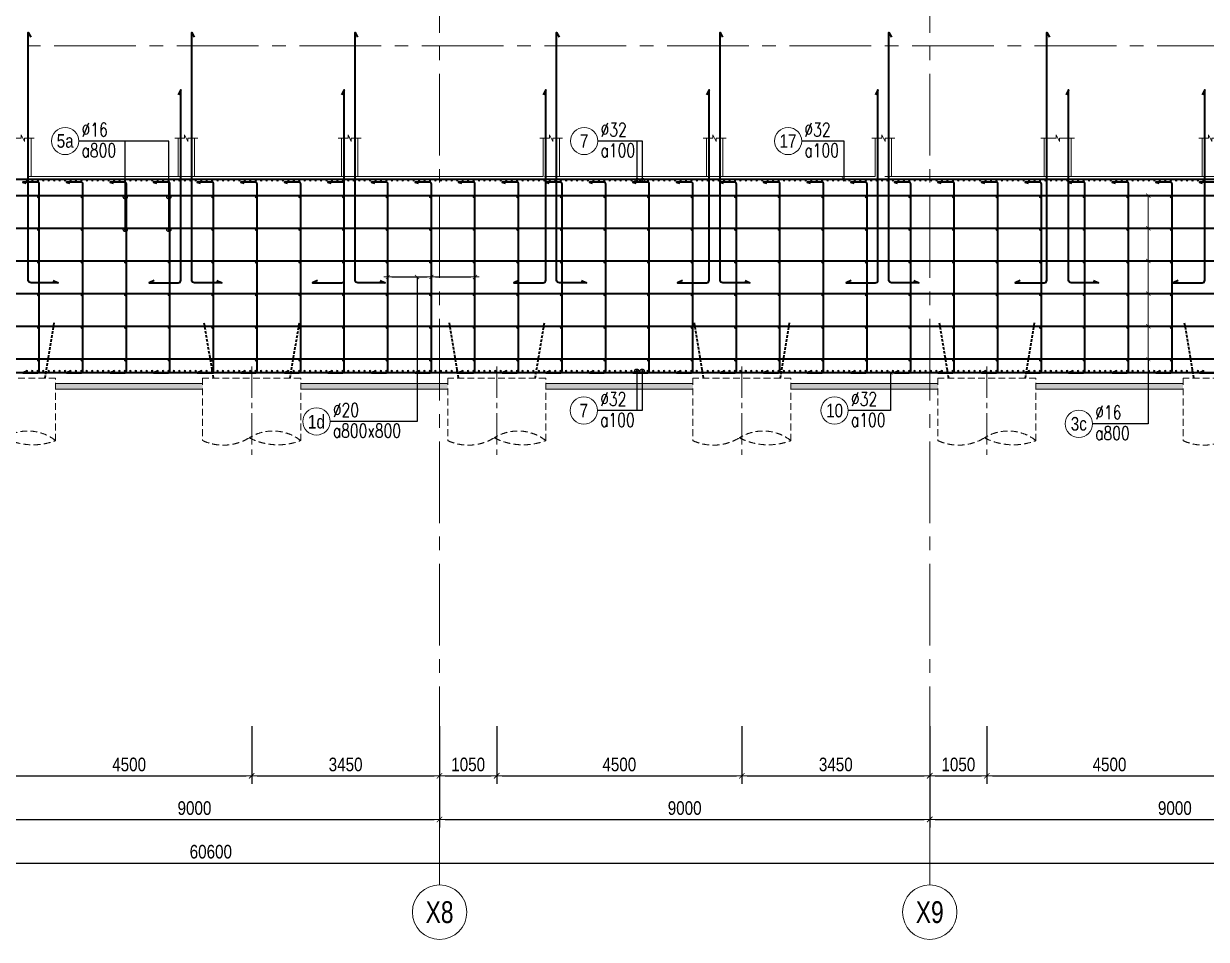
# Model space of a CAD drawing. Header units: millimetres. Extents: x -134772 to 596971, y -129535 to 35703.
# Drawn here: x 113785 to 135500, y -73806 to -56992 of the extents above; entities that cross this region are included whole.
import ezdxf
from ezdxf.enums import TextEntityAlignment as Align

# ---------------------------------------------------------------- set-up
doc = ezdxf.new("R2010")
doc.units = ezdxf.units.MM
doc.header["$MEASUREMENT"] = 0
for name, pattern in [('CENTER2', [28.575, 19.05, -3.175, 3.175, -3.175]), ('HIDDEN', [0.375, 0.25, -0.125]), ('POD_Grid$0$CENTER2', [1.125, 0.75, -0.125, 0.125, -0.125])]:
    doc.linetypes.add(name, pattern=pattern)
doc.layers.get('Defpoints').update_dxf_attribs({"color": 252})
for name, color, linetype, lineweight in [('KC-TRUC', 5, 'CENTER2', 18), ('NDC_S_CONTINUOUS', 3, 'Continuous', 20), ('NDC_S_DIM', 1, 'Continuous', 9), ('NDC_S_HATCH MATERIAL', 8, 'Continuous', 13), ('NDC_S_LEADER', 1, 'Continuous', 9), ('NDC_S_REBAR', 4, 'Continuous', 35), ('NDC_S_VN TEXT', 7, 'Continuous', 9), ('POD_Grid$0$NDC_S_AXIS', 5, 'POD_Grid$0$CENTER2', 13), ('POD_Grid$0$NDC_S_SYMBOL', 1, 'Continuous', 15), ('POD_Grid$0$NDC_S_TEXT SYMBOL', 7, 'Continuous', 20)]:
    doc.layers.add(name, color=color, linetype=linetype, lineweight=lineweight)
doc.styles.add('ARIAL', font='arial.ttf', dxfattribs={"width": 0.8})
doc.styles.add('NDC_ARIAL', font='arial.ttf', dxfattribs={"width": 0.8})
doc.styles.add('NDC_ROMANS', font='romans.shx', dxfattribs={"width": 0.8})
doc.styles.add('POD_Grid$0$NDC_ANNO', font='', dxfattribs={"width": 0.8})
doc.styles.get('POD_Grid$0$NDC_ANNO').set_extended_font_data('Dotum')
doc.dimstyles.new('NDC_1-100', dxfattribs={"dimscale": 100, "dimtxt": 2.5, "dimasz": 1, "dimexe": 1.5, "dimexo": 0, "dimgap": 0.8, "dimtad": 1, "dimdec": 0, "dimdsep": 46, "dimtxsty": 'NDC_ARIAL', "dimblk": 'DIMMARK', "dimcen": 49999.938995, "dimdle": 1.5, "dimclrd": 1, "dimclre": 1, "dimclrt": 3, "dimadec": 0, "dimazin": 0, "dimtfac": 1, "dimtdec": 0, "dimtix": 1, "dimtmove": 2, "dimatfit": 3, "dimfxl": 1, "dimarcsym": 0})
doc.dimstyles.new('NDC_1-50', dxfattribs={"dimscale": 50, "dimtxt": 2.5, "dimasz": 1, "dimexe": 1.5, "dimexo": 0, "dimgap": 0.8, "dimtad": 1, "dimdec": 0, "dimdsep": 46, "dimtxsty": 'NDC_ARIAL', "dimblk": 'DIMMARK', "dimcen": 49999.938995, "dimdle": 1.5, "dimclrd": 1, "dimclre": 1, "dimclrt": 3, "dimadec": 0, "dimazin": 0, "dimtfac": 1, "dimtdec": 0, "dimtix": 1, "dimtmove": 2, "dimatfit": 3, "dimfxl": 1, "dimarcsym": 0})

# ---------------------------------------------------------------- blocks, each defined once
blk = doc.blocks.new('kata_block_THEP')
at = {"layer": 'NDC_S_REBAR', "color": 0}
for p, q in [((-0.5, 0), (0.5, 0)), ((-0.35, 0.35), (0.35, -0.35)), ((0.35, 0.35), (-0.35, -0.35)), ((0, 0.5), (0, -0.5))]:
    blk.add_line(p, q, dxfattribs=at)
at = {"layer": 'NDC_S_REBAR', "color": 0, "const_width": 0.0833}
blk.add_lwpolyline([(-0.5, 0, 1), (0.5, 0, 1), (-0.5, 0, 1)], format="xyb", dxfattribs=at)
blk = doc.blocks.new('*U752')
at = {"layer": 'NDC_S_REBAR', "xscale": 25, "yscale": 25, "zscale": 25}
blk.add_blockref('kata_block_THEP', (0, 0), dxfattribs=at)
blk = doc.blocks.new('*U753')
at = {"layer": 'NDC_S_CONTINUOUS', "color": 0, "linetype": 'ByBlock', "lineweight": -2, "transparency": 16777216}
for p in [(12000, 0), (12100, 0), (12200, 0), (12300, 0), (12400, 0), (12500, 0), (12600, 0), (12700, 0), (12800, 0), (12900, 0), (13000, 0), (13100, 0), (13200, 0), (13300, 0), (13400, 0), (13500, 0), (13600, 0), (13700, 0), (13800, 0), (13900, 0), (14000, 0), (14100, 0), (14200, 0), (14300, 0), (14400, 0), (14500, 0), (14600, 0), (14700, 0), (14800, 0), (14900, 0), (15000, 0), (15100, 0), (15200, 0), (15300, 0), (15400, 0), (15500, 0), (15600, 0), (15700, 0), (15800, 0), (15900, 0), (16000, 0), (16100, 0), (16200, 0), (16300, 0), (16400, 0), (16500, 0), (16600, 0), (16700, 0), (16800, 0), (16900, 0), (17000, 0), (17100, 0), (17200, 0), (17300, 0), (17400, 0), (17500, 0), (17600, 0), (17700, 0), (17800, 0), (17900, 0), (18000, 0), (18100, 0), (18200, 0), (18300, 0), (18400, 0), (18500, 0), (18600, 0), (18700, 0), (18800, 0), (18900, 0), (19000, 0), (19100, 0), (19200, 0), (19300, 0), (19400, 0), (19500, 0), (19600, 0), (19700, 0), (19800, 0), (19900, 0), (20000, 0), (20100, 0), (20200, 0), (20300, 0), (20400, 0), (20500, 0), (20600, 0), (20700, 0), (20800, 0), (20900, 0), (21000, 0), (21100, 0), (21200, 0), (21300, 0), (21400, 0), (21500, 0), (21600, 0), (21700, 0), (21800, 0), (21900, 0), (22000, 0), (22100, 0), (22200, 0), (22300, 0), (22400, 0), (22500, 0), (22600, 0), (22700, 0), (22800, 0), (22900, 0), (23000, 0), (23100, 0), (23200, 0), (23300, 0), (23400, 0), (23500, 0), (23600, 0), (23700, 0), (23800, 0), (23900, 0), (24000, 0), (24100, 0), (24200, 0), (24300, 0), (24400, 0), (24500, 0), (24600, 0), (24700, 0), (24800, 0), (24900, 0), (25000, 0), (25100, 0), (25200, 0), (25300, 0), (25400, 0), (25500, 0), (25600, 0), (25700, 0), (25800, 0), (25900, 0), (26000, 0), (26100, 0), (26200, 0), (26300, 0), (26400, 0), (26500, 0), (26600, 0), (26700, 0), (26800, 0), (26900, 0), (27000, 0), (27100, 0), (27200, 0), (27300, 0), (27400, 0), (27500, 0), (27600, 0), (27700, 0), (27800, 0), (27900, 0), (28000, 0), (28100, 0), (28200, 0), (28300, 0), (28400, 0), (28500, 0), (28600, 0), (28700, 0), (28800, 0), (28900, 0), (29000, 0), (29100, 0), (29200, 0), (29300, 0), (29400, 0), (29500, 0), (29600, 0), (29700, 0), (29800, 0), (29900, 0), (30000, 0), (30100, 0), (30200, 0), (30300, 0), (30400, 0), (30500, 0), (30600, 0), (30700, 0), (30800, 0), (30900, 0), (31000, 0), (31100, 0), (31200, 0), (31300, 0), (31400, 0), (31500, 0), (31600, 0), (31700, 0), (31800, 0), (31900, 0), (32000, 0), (32100, 0), (32200, 0), (32300, 0), (32400, 0), (32500, 0), (32600, 0), (32700, 0), (32800, 0), (32900, 0), (33000, 0), (33100, 0), (33200, 0), (33300, 0), (33400, 0), (33500, 0), (33600, 0)]:
    blk.add_blockref('*U752', p, dxfattribs=at)
blk = doc.blocks.new('*U761')
at = {"layer": 'NDC_S_REBAR', "xscale": 25, "yscale": 25, "zscale": 25}
blk.add_blockref('kata_block_THEP', (0, 0), dxfattribs=at)
blk = doc.blocks.new('*U762')
at = {"layer": 'NDC_S_CONTINUOUS', "color": 0, "linetype": 'ByBlock', "lineweight": -2, "transparency": 16777216}
for p in [(12000, 0), (12100, 0), (12200, 0), (12300, 0), (12400, 0), (12500, 0), (12600, 0), (12700, 0), (12800, 0), (12900, 0), (13000, 0), (13100, 0), (13200, 0), (13300, 0), (13400, 0), (13500, 0), (13600, 0), (13700, 0), (13800, 0), (13900, 0), (14000, 0), (14100, 0), (14200, 0), (14300, 0), (14400, 0), (14500, 0), (14600, 0), (14700, 0), (14800, 0), (14900, 0), (15000, 0), (15100, 0), (15200, 0), (15300, 0), (15400, 0), (15500, 0), (15600, 0), (15700, 0), (15800, 0), (15900, 0), (16000, 0), (16100, 0), (16200, 0), (16300, 0), (16400, 0), (16500, 0), (16600, 0), (16700, 0), (16800, 0), (16900, 0), (17000, 0), (17100, 0), (17200, 0), (17300, 0), (17400, 0), (17500, 0), (17600, 0), (17700, 0), (17800, 0), (17900, 0), (18000, 0), (18100, 0), (18200, 0), (18300, 0), (18400, 0), (18500, 0), (18600, 0), (18700, 0), (18800, 0), (18900, 0), (19000, 0), (19100, 0), (19200, 0), (19300, 0), (19400, 0), (19500, 0), (19600, 0), (19700, 0), (19800, 0), (19900, 0), (20000, 0), (20100, 0), (20200, 0), (20300, 0), (20400, 0), (20500, 0), (20600, 0), (20700, 0), (20800, 0), (20900, 0), (21000, 0), (21100, 0), (21200, 0), (21300, 0), (21400, 0), (21500, 0), (21600, 0), (21700, 0), (21800, 0), (21900, 0), (22000, 0), (22100, 0), (22200, 0), (22300, 0), (22400, 0), (22500, 0), (22600, 0), (22700, 0), (22800, 0), (22900, 0), (23000, 0), (23100, 0), (23200, 0), (23300, 0), (23400, 0), (23500, 0), (23600, 0), (23700, 0), (23800, 0), (23900, 0), (24000, 0), (24100, 0), (24200, 0), (24300, 0), (24400, 0), (24500, 0), (24600, 0), (24700, 0), (24800, 0), (24900, 0), (25000, 0), (25100, 0), (25200, 0), (25300, 0), (25400, 0), (25500, 0), (25600, 0), (25700, 0), (25800, 0), (25900, 0), (26000, 0), (26100, 0), (26200, 0), (26300, 0), (26400, 0), (26500, 0), (26600, 0), (26700, 0), (26800, 0), (26900, 0), (27000, 0), (27100, 0), (27200, 0), (27300, 0), (27400, 0), (27500, 0), (27600, 0), (27700, 0), (27800, 0), (27900, 0), (28000, 0), (28100, 0), (28200, 0), (28300, 0), (28400, 0), (28500, 0), (28600, 0), (28700, 0), (28800, 0), (28900, 0), (29000, 0), (29100, 0), (29200, 0), (29300, 0), (29400, 0), (29500, 0), (29600, 0), (29700, 0), (29800, 0), (29900, 0), (30000, 0), (30100, 0), (30200, 0), (30300, 0), (30400, 0), (30500, 0), (30600, 0), (30700, 0), (30800, 0), (30900, 0), (31000, 0), (31100, 0), (31200, 0), (31300, 0), (31400, 0), (31500, 0), (31600, 0), (31700, 0), (31800, 0), (31900, 0), (32000, 0), (32100, 0), (32200, 0), (32300, 0), (32400, 0), (32500, 0), (32600, 0), (32700, 0), (32800, 0), (32900, 0), (33000, 0), (33100, 0), (33200, 0), (33300, 0), (33400, 0), (33500, 0), (33600, 0)]:
    blk.add_blockref('*U761', p, dxfattribs=at)
blk = doc.blocks.new('*U776')
at = {"layer": 'NDC_S_REBAR', "xscale": -25, "yscale": 25, "zscale": 25, "rotation": 270}
blk.add_blockref('kata_block_THEP', (0, 0), dxfattribs=at)
blk = doc.blocks.new('*U777')
at = {"layer": 'NDC_S_DIM', "color": 0, "linetype": 'ByBlock', "lineweight": -2, "transparency": 16777216}
for p in [(0, 3000), (0, 2400), (0, 1800), (0, 1200), (0, 600), (0, 0)]:
    blk.add_blockref('*U776', p, dxfattribs=at)
blk = doc.blocks.new('*U774')
at = {"layer": 'NDC_S_DIM', "xscale": -1}
blk.add_blockref('*U777', (0, -1500), dxfattribs=at)
blk = doc.blocks.new('*U775')
at = {"layer": 'NDC_S_DIM', "color": 0, "linetype": 'ByBlock', "lineweight": -2, "transparency": 16777216}
for p in [(-26400, 0), (-25600, 0), (-24800, 0), (-24000, 0), (-23200, 0), (-22400, 0), (-21600, 0), (-20800, 0), (-20000, 0), (-19200, 0), (-18400, 0), (-17600, 0), (-16800, 0), (-16000, 0), (-15200, 0), (-14400, 0), (-13600, 0), (-12800, 0), (-12000, 0), (-11200, 0), (-10400, 0), (-9600, 0), (-8800, 0), (-8000, 0), (-7200, 0), (-6400, 0), (-5600, 0)]:
    blk.add_blockref('*U774', p, dxfattribs=at)
blk = doc.blocks.new('*U687')
at = {"layer": 'KC-TRUC', "ltscale": 30}
blk.add_line((0, 311), (0, -1385), dxfattribs=at)
at = {"layer": 'NDC_S_HATCH MATERIAL', "color": 2, "linetype": 'HIDDEN', "ltscale": 500}
blk.add_lwpolyline([(900, -1049), (900, 98), (-900, 98), (-900, -1049)], dxfattribs=at)
for centre, major_axis, start_param, end_param in [((390, -1697), (-583, 583), -1.452433, -0.227584), ((-521, -233), (-636, 636), 1.921341, 2.912184), ((484, 22), (812, 812), 3.446929, 4.297833)]:
    blk.add_ellipse(centre, major_axis=major_axis, ratio=1, start_param=start_param, end_param=end_param, dxfattribs=at)
at = {"layer": 'NDC_S_REBAR', "linetype": 'HIDDEN', "ltscale": 200}
for p, q in [((-876, 1115), (-707, 100)), ((707, 100), (876, 1115))]:
    blk.add_line(p, q, dxfattribs=at)
blk = doc.blocks.new('*U688')
at = {"layer": 'KC-TRUC', "ltscale": 30}
blk.add_line((0, 311), (0, -1385), dxfattribs=at)
at = {"layer": 'NDC_S_HATCH MATERIAL', "color": 2, "linetype": 'HIDDEN', "ltscale": 500}
blk.add_lwpolyline([(900, -1049), (900, 98), (-900, 98), (-900, -1049)], dxfattribs=at)
for centre, major_axis, start_param, end_param in [((390, -1697), (-583, 583), -1.452433, -0.227584), ((-521, -233), (-636, 636), 1.921341, 2.912184), ((484, 22), (812, 812), 3.446929, 4.297833)]:
    blk.add_ellipse(centre, major_axis=major_axis, ratio=1, start_param=start_param, end_param=end_param, dxfattribs=at)
at = {"layer": 'NDC_S_REBAR', "linetype": 'HIDDEN', "ltscale": 200}
for p, q in [((-876, 1115), (-707, 100)), ((707, 100), (876, 1115))]:
    blk.add_line(p, q, dxfattribs=at)
blk = doc.blocks.new('*U677')
at = {"layer": 'KC-TRUC', "ltscale": 30}
blk.add_line((0, 311), (0, -1385), dxfattribs=at)
at = {"layer": 'NDC_S_HATCH MATERIAL', "color": 2, "linetype": 'HIDDEN', "ltscale": 500}
blk.add_lwpolyline([(900, -1049), (900, 98), (-900, 98), (-900, -1049)], dxfattribs=at)
for centre, major_axis, start_param, end_param in [((390, -1697), (-583, 583), -1.452433, -0.227584), ((-521, -233), (-636, 636), 1.921341, 2.912184), ((484, 22), (812, 812), 3.446929, 4.297833)]:
    blk.add_ellipse(centre, major_axis=major_axis, ratio=1, start_param=start_param, end_param=end_param, dxfattribs=at)
at = {"layer": 'NDC_S_REBAR', "linetype": 'HIDDEN', "ltscale": 200}
for p, q in [((-876, 1115), (-707, 100)), ((707, 100), (876, 1115))]:
    blk.add_line(p, q, dxfattribs=at)
blk = doc.blocks.new('*U678')
at = {"layer": 'KC-TRUC', "ltscale": 30}
blk.add_line((0, 311), (0, -1385), dxfattribs=at)
at = {"layer": 'NDC_S_HATCH MATERIAL', "color": 2, "linetype": 'HIDDEN', "ltscale": 500}
blk.add_lwpolyline([(900, -1049), (900, 98), (-900, 98), (-900, -1049)], dxfattribs=at)
for centre, major_axis, start_param, end_param in [((390, -1697), (-583, 583), -1.452433, -0.227584), ((-521, -233), (-636, 636), 1.921341, 2.912184), ((484, 22), (812, 812), 3.446929, 4.297833)]:
    blk.add_ellipse(centre, major_axis=major_axis, ratio=1, start_param=start_param, end_param=end_param, dxfattribs=at)
at = {"layer": 'NDC_S_REBAR', "linetype": 'HIDDEN', "ltscale": 200}
for p, q in [((-876, 1115), (-707, 100)), ((707, 100), (876, 1115))]:
    blk.add_line(p, q, dxfattribs=at)
blk = doc.blocks.new('*U679')
at = {"layer": 'KC-TRUC', "ltscale": 30}
blk.add_line((0, 311), (0, -1385), dxfattribs=at)
at = {"layer": 'NDC_S_HATCH MATERIAL', "color": 2, "linetype": 'HIDDEN', "ltscale": 500}
blk.add_lwpolyline([(900, -1049), (900, 98), (-900, 98), (-900, -1049)], dxfattribs=at)
for centre, major_axis, start_param, end_param in [((390, -1697), (-583, 583), -1.452433, -0.227584), ((-521, -233), (-636, 636), 1.921341, 2.912184), ((484, 22), (812, 812), 3.446929, 4.297833)]:
    blk.add_ellipse(centre, major_axis=major_axis, ratio=1, start_param=start_param, end_param=end_param, dxfattribs=at)
at = {"layer": 'NDC_S_REBAR', "linetype": 'HIDDEN', "ltscale": 200}
for p, q in [((-876, 1115), (-707, 100)), ((707, 100), (876, 1115))]:
    blk.add_line(p, q, dxfattribs=at)
blk = doc.blocks.new('*U680')
at = {"layer": 'KC-TRUC', "ltscale": 30}
blk.add_line((0, 311), (0, -1385), dxfattribs=at)
at = {"layer": 'NDC_S_HATCH MATERIAL', "color": 2, "linetype": 'HIDDEN', "ltscale": 500}
blk.add_lwpolyline([(900, -1049), (900, 98), (-900, 98), (-900, -1049)], dxfattribs=at)
for centre, major_axis, start_param, end_param in [((390, -1697), (-583, 583), -1.452433, -0.227584), ((-521, -233), (-636, 636), 1.921341, 2.912184), ((484, 22), (812, 812), 3.446929, 4.297833)]:
    blk.add_ellipse(centre, major_axis=major_axis, ratio=1, start_param=start_param, end_param=end_param, dxfattribs=at)
at = {"layer": 'NDC_S_REBAR', "linetype": 'HIDDEN', "ltscale": 200}
for p, q in [((-876, 1115), (-707, 100)), ((707, 100), (876, 1115))]:
    blk.add_line(p, q, dxfattribs=at)
blk = doc.blocks.new('DIMMARK')
at = {"layer": 'NDC_S_DIM', "color": 1}
blk.add_line((-1.5, 0), (1, 0), dxfattribs=at)
at = {"layer": 'NDC_S_DIM', "color": 2, "const_width": 0.15}
blk.add_lwpolyline([(-0.5, -0.5), (0.5, 0.5)], dxfattribs=at)
blk = doc.blocks.new('*D800')
at = {"layer": 'Defpoints', "color": 0, "transparency": 16777216}
for p in [(117972, -69893), (121422, -69893), (121422, -70803)]:
    blk.add_point(p, dxfattribs=at)
at = {"layer": 'NDC_S_DIM', "color": 1, "lineweight": -2, "transparency": 16777216}
for p, q in [((117972, -69893), (117972, -70953)), ((121422, -69893), (121422, -70953)), ((118072, -70803), (121322, -70803))]:
    blk.add_line(p, q, dxfattribs=at)
at = {"layer": 'NDC_S_DIM', "color": 1, "lineweight": -2, "transparency": 16777216, "xscale": 100, "yscale": 100, "zscale": 100, "rotation": 180}
blk.add_blockref('DIMMARK', (117972, -70803), dxfattribs=at)
at = {"layer": 'NDC_S_DIM', "color": 1, "lineweight": -2, "transparency": 16777216, "xscale": 100, "yscale": 100, "zscale": 100}
blk.add_blockref('DIMMARK', (121422, -70803), dxfattribs=at)
at = {"layer": 'NDC_S_DIM', "color": 3, "transparency": 16777216, "insert": (119697, -70596), "char_height": 250, "attachment_point": 5, "style": 'NDC_ARIAL'}
blk.add_mtext('3450', dxfattribs=at)
blk = doc.blocks.new('*D801')
at = {"layer": 'Defpoints', "color": 0, "transparency": 16777216}
for p in [(121422, -69893), (122472, -69893), (122472, -70803)]:
    blk.add_point(p, dxfattribs=at)
at = {"layer": 'NDC_S_DIM', "color": 1, "lineweight": -2, "transparency": 16777216}
for p, q in [((121422, -69893), (121422, -70953)), ((122472, -69893), (122472, -70953)), ((121522, -70803), (122372, -70803))]:
    blk.add_line(p, q, dxfattribs=at)
at = {"layer": 'NDC_S_DIM', "color": 1, "lineweight": -2, "transparency": 16777216, "xscale": 100, "yscale": 100, "zscale": 100, "rotation": 180}
blk.add_blockref('DIMMARK', (121422, -70803), dxfattribs=at)
at = {"layer": 'NDC_S_DIM', "color": 1, "lineweight": -2, "transparency": 16777216, "xscale": 100, "yscale": 100, "zscale": 100}
blk.add_blockref('DIMMARK', (122472, -70803), dxfattribs=at)
at = {"layer": 'NDC_S_DIM', "color": 3, "transparency": 16777216, "insert": (121947, -70596), "char_height": 250, "attachment_point": 5, "style": 'NDC_ARIAL'}
blk.add_mtext('1050', dxfattribs=at)
blk = doc.blocks.new('*D802')
at = {"layer": 'Defpoints', "color": 0, "transparency": 16777216}
for p in [(126972, -69893), (130422, -69893), (130422, -70803)]:
    blk.add_point(p, dxfattribs=at)
at = {"layer": 'NDC_S_DIM', "color": 1, "lineweight": -2, "transparency": 16777216}
for p, q in [((126972, -69893), (126972, -70953)), ((130422, -69893), (130422, -70953)), ((127072, -70803), (130322, -70803))]:
    blk.add_line(p, q, dxfattribs=at)
at = {"layer": 'NDC_S_DIM', "color": 1, "lineweight": -2, "transparency": 16777216, "xscale": 100, "yscale": 100, "zscale": 100, "rotation": 180}
blk.add_blockref('DIMMARK', (126972, -70803), dxfattribs=at)
at = {"layer": 'NDC_S_DIM', "color": 1, "lineweight": -2, "transparency": 16777216, "xscale": 100, "yscale": 100, "zscale": 100}
blk.add_blockref('DIMMARK', (130422, -70803), dxfattribs=at)
at = {"layer": 'NDC_S_DIM', "color": 3, "transparency": 16777216, "insert": (128697, -70596), "char_height": 250, "attachment_point": 5, "style": 'NDC_ARIAL'}
blk.add_mtext('3450', dxfattribs=at)
blk = doc.blocks.new('*D803')
at = {"layer": 'Defpoints', "color": 0, "transparency": 16777216}
for p in [(131472, -69893), (135972, -69893), (135972, -70803)]:
    blk.add_point(p, dxfattribs=at)
at = {"layer": 'NDC_S_DIM', "color": 1, "lineweight": -2, "transparency": 16777216}
for p, q in [((131472, -69893), (131472, -70953)), ((135972, -69893), (135972, -70953)), ((131572, -70803), (135872, -70803))]:
    blk.add_line(p, q, dxfattribs=at)
at = {"layer": 'NDC_S_DIM', "color": 1, "lineweight": -2, "transparency": 16777216, "xscale": 100, "yscale": 100, "zscale": 100, "rotation": 180}
blk.add_blockref('DIMMARK', (131472, -70803), dxfattribs=at)
at = {"layer": 'NDC_S_DIM', "color": 1, "lineweight": -2, "transparency": 16777216, "xscale": 100, "yscale": 100, "zscale": 100}
blk.add_blockref('DIMMARK', (135972, -70803), dxfattribs=at)
at = {"layer": 'NDC_S_DIM', "color": 3, "transparency": 16777216, "insert": (133722, -70596), "char_height": 250, "attachment_point": 5, "style": 'NDC_ARIAL'}
blk.add_mtext('4500', dxfattribs=at)
blk = doc.blocks.new('*U51')
at = {"layer": 'POD_Grid$0$NDC_S_SYMBOL'}
blk.add_line((0, 5), (0, 9), dxfattribs=at)
blk.add_circle((0, 0), 5, dxfattribs=at)
at = {"layer": 'POD_Grid$0$NDC_S_TEXT SYMBOL', "color": 7, "style": 'POD_Grid$0$NDC_ANNO', "width": 0.8}
blk.add_attdef('GRID', text='', height=4, dxfattribs=at).set_placement((0, 0), align=Align.MIDDLE)
blk = doc.blocks.new('*D814')
at = {"layer": 'Defpoints', "color": 0, "transparency": 16777216}
for p in [(113472, -69893), (117972, -69893), (117972, -70803)]:
    blk.add_point(p, dxfattribs=at)
at = {"layer": 'NDC_S_DIM', "color": 1, "lineweight": -2, "transparency": 16777216}
for p, q in [((113472, -69893), (113472, -70953)), ((117972, -69893), (117972, -70953)), ((113572, -70803), (117872, -70803))]:
    blk.add_line(p, q, dxfattribs=at)
at = {"layer": 'NDC_S_DIM', "color": 1, "lineweight": -2, "transparency": 16777216, "xscale": 100, "yscale": 100, "zscale": 100, "rotation": 180}
blk.add_blockref('DIMMARK', (113472, -70803), dxfattribs=at)
at = {"layer": 'NDC_S_DIM', "color": 1, "lineweight": -2, "transparency": 16777216, "xscale": 100, "yscale": 100, "zscale": 100}
blk.add_blockref('DIMMARK', (117972, -70803), dxfattribs=at)
at = {"layer": 'NDC_S_DIM', "color": 3, "transparency": 16777216, "insert": (115722, -70596), "char_height": 250, "attachment_point": 5, "style": 'NDC_ARIAL'}
blk.add_mtext('4500', dxfattribs=at)
blk = doc.blocks.new('*D815')
at = {"layer": 'Defpoints', "color": 0, "transparency": 16777216}
for p in [(122472, -69893), (126972, -69893), (126972, -70803)]:
    blk.add_point(p, dxfattribs=at)
at = {"layer": 'NDC_S_DIM', "color": 1, "lineweight": -2, "transparency": 16777216}
for p, q in [((122472, -69893), (122472, -70953)), ((126972, -69893), (126972, -70953)), ((122572, -70803), (126872, -70803))]:
    blk.add_line(p, q, dxfattribs=at)
at = {"layer": 'NDC_S_DIM', "color": 1, "lineweight": -2, "transparency": 16777216, "xscale": 100, "yscale": 100, "zscale": 100, "rotation": 180}
blk.add_blockref('DIMMARK', (122472, -70803), dxfattribs=at)
at = {"layer": 'NDC_S_DIM', "color": 1, "lineweight": -2, "transparency": 16777216, "xscale": 100, "yscale": 100, "zscale": 100}
blk.add_blockref('DIMMARK', (126972, -70803), dxfattribs=at)
at = {"layer": 'NDC_S_DIM', "color": 3, "transparency": 16777216, "insert": (124722, -70596), "char_height": 250, "attachment_point": 5, "style": 'NDC_ARIAL'}
blk.add_mtext('4500', dxfattribs=at)
blk = doc.blocks.new('*D834')
at = {"layer": 'Defpoints', "color": 0, "transparency": 16777216}
for p in [(86922, -69893), (147522, -69893), (147522, -72406)]:
    blk.add_point(p, dxfattribs=at)
at = {"layer": 'NDC_S_DIM', "color": 1, "lineweight": -2, "transparency": 16777216}
for p, q in [((86922, -69893), (86922, -72556)), ((147522, -69893), (147522, -72556)), ((87022, -72406), (147422, -72406))]:
    blk.add_line(p, q, dxfattribs=at)
at = {"layer": 'NDC_S_DIM', "color": 1, "lineweight": -2, "transparency": 16777216, "xscale": 100, "yscale": 100, "zscale": 100, "rotation": 180}
blk.add_blockref('DIMMARK', (86922, -72406), dxfattribs=at)
at = {"layer": 'NDC_S_DIM', "color": 1, "lineweight": -2, "transparency": 16777216, "xscale": 100, "yscale": 100, "zscale": 100}
blk.add_blockref('DIMMARK', (147522, -72406), dxfattribs=at)
at = {"layer": 'NDC_S_DIM', "color": 3, "transparency": 16777216, "insert": (117222, -72198), "char_height": 250, "attachment_point": 5, "style": 'NDC_ARIAL'}
blk.add_mtext('60600', dxfattribs=at)
blk = doc.blocks.new('*D837')
at = {"layer": 'Defpoints', "color": 0, "transparency": 16777216}
for p in [(112422, -69893), (121422, -69893), (121422, -71605)]:
    blk.add_point(p, dxfattribs=at)
at = {"layer": 'NDC_S_DIM', "color": 1, "lineweight": -2, "transparency": 16777216}
for p, q in [((112422, -69893), (112422, -71755)), ((121422, -69893), (121422, -71755)), ((112522, -71605), (121322, -71605))]:
    blk.add_line(p, q, dxfattribs=at)
at = {"layer": 'NDC_S_DIM', "color": 1, "lineweight": -2, "transparency": 16777216, "xscale": 100, "yscale": 100, "zscale": 100, "rotation": 180}
blk.add_blockref('DIMMARK', (112422, -71605), dxfattribs=at)
at = {"layer": 'NDC_S_DIM', "color": 1, "lineweight": -2, "transparency": 16777216, "xscale": 100, "yscale": 100, "zscale": 100}
blk.add_blockref('DIMMARK', (121422, -71605), dxfattribs=at)
at = {"layer": 'NDC_S_DIM', "color": 3, "transparency": 16777216, "insert": (116922, -71397), "char_height": 250, "attachment_point": 5, "style": 'NDC_ARIAL'}
blk.add_mtext('9000', dxfattribs=at)
blk = doc.blocks.new('*D838')
at = {"layer": 'Defpoints', "color": 0, "transparency": 16777216}
for p in [(121422, -69893), (130422, -69893), (130422, -71605)]:
    blk.add_point(p, dxfattribs=at)
at = {"layer": 'NDC_S_DIM', "color": 1, "lineweight": -2, "transparency": 16777216}
for p, q in [((121422, -69893), (121422, -71755)), ((130422, -69893), (130422, -71755)), ((121522, -71605), (130322, -71605))]:
    blk.add_line(p, q, dxfattribs=at)
at = {"layer": 'NDC_S_DIM', "color": 1, "lineweight": -2, "transparency": 16777216, "xscale": 100, "yscale": 100, "zscale": 100, "rotation": 180}
blk.add_blockref('DIMMARK', (121422, -71605), dxfattribs=at)
at = {"layer": 'NDC_S_DIM', "color": 1, "lineweight": -2, "transparency": 16777216, "xscale": 100, "yscale": 100, "zscale": 100}
blk.add_blockref('DIMMARK', (130422, -71605), dxfattribs=at)
at = {"layer": 'NDC_S_DIM', "color": 3, "transparency": 16777216, "insert": (125922, -71397), "char_height": 250, "attachment_point": 5, "style": 'NDC_ARIAL'}
blk.add_mtext('9000', dxfattribs=at)
blk = doc.blocks.new('*D839')
at = {"layer": 'Defpoints', "color": 0, "transparency": 16777216}
for p in [(130422, -69893), (139422, -69893), (139422, -71605)]:
    blk.add_point(p, dxfattribs=at)
at = {"layer": 'NDC_S_DIM', "color": 1, "lineweight": -2, "transparency": 16777216}
for p, q in [((130422, -69893), (130422, -71755)), ((139422, -69893), (139422, -71755)), ((130522, -71605), (139322, -71605))]:
    blk.add_line(p, q, dxfattribs=at)
at = {"layer": 'NDC_S_DIM', "color": 1, "lineweight": -2, "transparency": 16777216, "xscale": 100, "yscale": 100, "zscale": 100, "rotation": 180}
blk.add_blockref('DIMMARK', (130422, -71605), dxfattribs=at)
at = {"layer": 'NDC_S_DIM', "color": 1, "lineweight": -2, "transparency": 16777216, "xscale": 100, "yscale": 100, "zscale": 100}
blk.add_blockref('DIMMARK', (139422, -71605), dxfattribs=at)
at = {"layer": 'NDC_S_DIM', "color": 3, "transparency": 16777216, "insert": (134922, -71397), "char_height": 250, "attachment_point": 5, "style": 'NDC_ARIAL'}
blk.add_mtext('9000', dxfattribs=at)
blk = doc.blocks.new('*D810')
at = {"layer": 'Defpoints', "color": 0, "transparency": 16777216}
for p in [(130422, -69893), (131472, -69893), (131472, -70803)]:
    blk.add_point(p, dxfattribs=at)
at = {"layer": 'NDC_S_DIM', "color": 1, "lineweight": -2, "transparency": 16777216}
for p, q in [((130422, -69893), (130422, -70953)), ((131472, -69893), (131472, -70953)), ((130522, -70803), (131372, -70803))]:
    blk.add_line(p, q, dxfattribs=at)
at = {"layer": 'NDC_S_DIM', "color": 1, "lineweight": -2, "transparency": 16777216, "xscale": 100, "yscale": 100, "zscale": 100, "rotation": 180}
blk.add_blockref('DIMMARK', (130422, -70803), dxfattribs=at)
at = {"layer": 'NDC_S_DIM', "color": 1, "lineweight": -2, "transparency": 16777216, "xscale": 100, "yscale": 100, "zscale": 100}
blk.add_blockref('DIMMARK', (131472, -70803), dxfattribs=at)
at = {"layer": 'NDC_S_DIM', "color": 3, "transparency": 16777216, "insert": (130947, -70596), "char_height": 250, "attachment_point": 5, "style": 'NDC_ARIAL'}
blk.add_mtext('1050', dxfattribs=at)
blk = doc.blocks.new('*U11')
blk.add_circle((-2.5, 0), 2.5)
at = {"layer": 'NDC_S_VN TEXT', "color": 3, "style": 'NDC_ROMANS', "width": 0.75}
for tag, p in [('DK1', (0.5, 0.85)), ('KC1', (0.5, -2.97))]:
    blk.add_attdef(tag, p, '', height=2.5, dxfattribs=at)
at = {"layer": 'NDC_S_VN TEXT', "color": 7, "style": 'ARIAL', "width": 0.8}
blk.add_attdef('SH2', text='', height=2.5, dxfattribs=at).set_placement((-2.5, 0), align=Align.MIDDLE)
blk = doc.blocks.new('*D846')
at = {"layer": 'Defpoints', "color": 0, "ltscale": 0.005, "transparency": 16777216}
for p in [(121272, -61644), (122072, -61644), (122072, -61644)]:
    blk.add_point(p, dxfattribs=at)
at = {"layer": 'NDC_S_LEADER', "color": 1, "lineweight": -2, "ltscale": 0.005, "transparency": 16777216}
for p, q in [((121272, -61644), (121272, -61569)), ((121347, -61644), (121997, -61644)), ((122072, -61644), (122072, -61569))]:
    blk.add_line(p, q, dxfattribs=at)
at = {"layer": 'NDC_S_LEADER', "color": 1, "lineweight": -2, "ltscale": 0.005, "transparency": 16777216, "xscale": 75, "yscale": 75, "zscale": 75, "rotation": 180}
blk.add_blockref('DIMMARK', (121272, -61644), dxfattribs=at)
at = {"layer": 'NDC_S_LEADER', "color": 1, "lineweight": -2, "ltscale": 0.005, "transparency": 16777216, "xscale": 75, "yscale": 75, "zscale": 75}
blk.add_blockref('DIMMARK', (122072, -61644), dxfattribs=at)
blk = doc.blocks.new('_ARCHTICK')
at = {"color": 0, "linetype": 'ByBlock', "const_width": 0.15}
blk.add_lwpolyline([(-0.5, -0.5), (0.5, 0.5)], dxfattribs=at)
blk = doc.blocks.new('*D847')
at = {"layer": 'Defpoints', "color": 0, "ltscale": 0.005, "transparency": 16777216}
for p in [(120472, -61644), (121272, -61644), (121272, -61644)]:
    blk.add_point(p, dxfattribs=at)
at = {"layer": 'NDC_S_LEADER', "color": 1, "lineweight": -2, "ltscale": 0.005, "transparency": 16777216}
for p, q in [((120472, -61644), (120472, -61569)), ((120547, -61644), (121197, -61644)), ((121272, -61644), (121272, -61569))]:
    blk.add_line(p, q, dxfattribs=at)
at = {"layer": 'NDC_S_LEADER', "color": 1, "lineweight": -2, "ltscale": 0.005, "transparency": 16777216, "xscale": 75, "yscale": 75, "zscale": 75, "rotation": 180}
blk.add_blockref('DIMMARK', (120472, -61644), dxfattribs=at)
at = {"layer": 'NDC_S_LEADER', "color": 1, "lineweight": -2, "ltscale": 0.005, "transparency": 16777216, "xscale": 75, "yscale": 75, "zscale": 75}
blk.add_blockref('DIMMARK', (121272, -61644), dxfattribs=at)
blk = doc.blocks.new('*U1394')
at = {"layer": 'NDC_S_REBAR', "ltscale": 0.005}
blk.add_lwpolyline([(-90, -1730), (-150, -1750), (118, -1750, 0.414214), (150, -1718), (150, 1718, 0.414214), (118, 1750), (-150, 1750), (-90, 1730)], format="xyb", dxfattribs=at)
blk = doc.blocks.new('*U1395')
at = {"layer": 'NDC_S_DIM', "color": 0, "linetype": 'ByBlock', "lineweight": -2, "transparency": 16777216}
for p in [(-32000, 0), (-31200, 0), (-30400, 0), (-29600, 0), (-28800, 0), (-28000, 0), (-27200, 0), (-26400, 0), (-25600, 0), (-24800, 0), (-24000, 0), (-23200, 0), (-22400, 0), (-21600, 0), (-20800, 0), (-20000, 0), (-19200, 0), (-18400, 0), (-17600, 0), (-16800, 0), (-16000, 0), (-15200, 0), (-14400, 0), (-13600, 0), (-12800, 0), (-12000, 0), (-11200, 0), (-10400, 0)]:
    blk.add_blockref('*U1394', p, dxfattribs=at)

msp = doc.modelspace()

# ---------------------------------------------------------------- hatches: boundary and pattern name
at = {"layer": 'NDC_S_HATCH MATERIAL'}
h = msp.add_hatch(dxfattribs=at)
h.set_pattern_fill('AR-CONC', color=256, scale=8)
h.set_pattern_definition([(50, (104222.185, -36980.83), (57.380815, -5.02017), [6, -66]), (355, (104222.185, -36980.83), (-11.10011, 60.17537), [4.8, -52.8]), (100.45144, (104226.967, -36981.25), (46.28071, 55.1552), [5.099215, -56.09137]), (46.1842, (104222.185, -36964.83), (85.37931, -13.24154), [9, -99]), (96.63564, (104229.3, -36965.93), (74.77296, 77.92949), [7.64883, -84.1371]), (351.18416, (104222.185, -36964.83), (74.77296, 77.92949), [7.2, -79.2]), (21, (104230.185, -36968.83), (47.752564, -32.20951), [6, -66]), (326, (104230.185, -36968.83), (19.465227, 58.012004), [4.8, -52.8]), (71.45144, (104234.164, -36971.513), (67.21779, 25.80249), [5.099215, -56.09137]), (37.5, (104222.185, -36980.83), (0.9727884, 26.631508), [0, -52.16, 0, -53.6, 0, -53]), (7.5, (104222.185, -36980.83), (21.045563, 31.552937), [0, -30.56, 0, -50.96, 0, -20.2]), (327.5, (104204.345, -36980.83), (42.705795, -1.80439), [0, -20, 0, -62.4, 0, -82.8]), (317.5, (104196.345, -36980.83), (46.654894, 8.008399), [0, -26, 0, -41.44, 0, -58.8])])
h.paths.add_polyline_path([(112572.1, -63701.3), (112572.1, -63601.3), (110221.3, -63601.3), (110221.3, -63701.3)])
h.paths.add_polyline_path([(117072.1, -63701.3), (117072.1, -63601.3), (114372.1, -63601.3), (114372.1, -63701.3)])
h.paths.add_polyline_path([(121572.1, -63701.2), (121572.1, -63601.2), (118872.1, -63601.3), (118872.1, -63701.3)])
h.paths.add_polyline_path([(126072.1, -63701.2), (126072.1, -63601.2), (123372.1, -63601.2), (123372.1, -63701.2)])
h.paths.add_polyline_path([(130572.1, -63701.2), (130572.1, -63601.2), (127872.1, -63601.2), (127872.1, -63701.2)])
h.paths.add_polyline_path([(135072.1, -63701.1), (135072.1, -63601.1), (132372.1, -63601.1), (132372.1, -63701.1)])
h.paths.add_polyline_path([(139572.1, -63701.1), (139572.1, -63601.1), (136872.1, -63601.1), (136872.1, -63701.1)])
h.paths.add_polyline_path([(146872.1, -63601), (146872.1, -63701), (147622.1, -63701), (147622.1, -63601)])
h.paths.add_polyline_path([(145072.1, -63701), (145072.1, -63601), (141372.1, -63601.1), (141372.1, -63701.1)])

# ---------------------------------------------------------------- linework, layer by layer
at = {"layer": 'NDC_S_CONTINUOUS'}
for p, q in [((113921.3, -59801), (113921.3, -59096.4)), ((116621.3, -59801), (116621.3, -59096.4)), ((116921.3, -59801), (116921.3, -59096.4)), ((119621.3, -59801), (119621.3, -59096.4)), ((119921.3, -59801), (119921.3, -59096.4)), ((123321.3, -59801), (123321.3, -59096.4)), ((123621.3, -59801), (123621.3, -59096.4)), ((126321.3, -59801), (126321.3, -59096.4)), ((126621.3, -59801), (126621.3, -59096.4)), ((129421.3, -59801), (129421.3, -59096.4)), ((129721.3, -59801), (129721.3, -59096.4)), ((132521.3, -59801), (132521.3, -59096.4)), ((133021.3, -59801), (133021.3, -59096.4)), ((135422.1, -59801), (135422.1, -59096.4)), ((113921.3, -59801), (116621.3, -59801)), ((116921.3, -59801), (119621.3, -59801)), ((119921.3, -59801), (123321.3, -59801)), ((123621.3, -59801), (126321.3, -59801)), ((126621.3, -59801), (129421.3, -59801)), ((129721.3, -59801), (132521.3, -59801)), ((133021.3, -59801), (135422.1, -59801)), ((114372, -63601), (117072.1, -63601)), ((118872, -63601), (121572.1, -63601)), ((123372, -63601), (126072.1, -63601)), ((127872, -63601), (130572.1, -63601)), ((132372, -63601), (135072.1, -63601))]:
    msp.add_line(p, q, dxfattribs=at)
at = {"layer": 'NDC_S_DIM'}
for points in [[(113981.3, -59096.4), (113801.3, -59096.4), (113801.3, -59156.4), (113741.3, -59036.4), (113741.3, -59096.4), (113561.3, -59096.4)], [(116981.3, -59096.4), (116801.3, -59096.4), (116801.3, -59156.4), (116741.3, -59036.4), (116741.3, -59096.4), (116561.3, -59096.4)], [(119981.3, -59096.4), (119801.3, -59096.4), (119801.3, -59156.4), (119741.3, -59036.4), (119741.3, -59096.4), (119561.3, -59096.4)], [(123681.3, -59096.4), (123501.3, -59096.4), (123501.3, -59156.4), (123441.3, -59036.4), (123441.3, -59096.4), (123261.3, -59096.4)], [(126681.3, -59096.4), (126501.3, -59096.4), (126501.3, -59156.4), (126441.3, -59036.4), (126441.3, -59096.4), (126261.3, -59096.4)], [(129781.3, -59096.4), (129601.3, -59096.4), (129601.3, -59156.4), (129541.3, -59036.4), (129541.3, -59096.4), (129361.3, -59096.4)], [(133081.3, -59096.4), (132801.3, -59096.4), (132801.3, -59156.4), (132741.3, -59036.4), (132741.3, -59096.4), (132461.3, -59096.4)], [(135782.1, -59096.4), (135602.1, -59096.4), (135602.1, -59156.4), (135542.1, -59036.4), (135542.1, -59096.4), (135362.1, -59096.4)], [(134435, -62174), (134435, -60151.7)], [(134435, -64339.7), (134435, -60751.7)]]:
    msp.add_lwpolyline(points, dxfattribs=at)
at = {"layer": 'NDC_S_HATCH MATERIAL'}
for points in [[(114372.1, -63701), (117072.1, -63701)], [(118872.1, -63701), (121572.1, -63701)], [(123372.1, -63701), (126072.1, -63701)], [(127872.1, -63701), (130572.1, -63701)], [(132372.1, -63701), (135072.1, -63701)]]:
    msp.add_lwpolyline(points, dxfattribs=at)
at = {"layer": 'NDC_S_REBAR', "color": 8, "ltscale": 0.005}
for points in [[(114330.1, -61710.6), (114421.5, -61751), (113921.3, -61751, -0.4142142), (113871.3, -61701), (113871.3, -57153.8), (113916.7, -57242.9)], [(117330.1, -61710.6), (117421.5, -61751), (116921.3, -61751, -0.4142142), (116871.3, -61701), (116871.3, -57153.8), (116916.7, -57242.9)], [(120330.1, -61710.6), (120421.5, -61751), (119921.3, -61751, -0.4142142), (119871.3, -61701), (119871.3, -57153.8), (119916.7, -57242.9)], [(124030.1, -61710.6), (124121.5, -61751), (123621.3, -61751, -0.4142142), (123571.3, -61701), (123571.3, -57153.8), (123616.7, -57242.9)], [(127030.1, -61710.6), (127121.5, -61751), (126621.3, -61751, -0.4142142), (126571.3, -61701), (126571.3, -57153.8), (126616.7, -57242.9)], [(130130.1, -61710.6), (130221.5, -61751), (129721.3, -61751, -0.4142142), (129671.3, -61701), (129671.3, -57153.8), (129716.7, -57242.9)], [(132079.3, -61710.6), (131987.8, -61751), (132521.3, -61751, 0.4142129), (132571.3, -61701), (132571.3, -57153.8), (132619.1, -57241.6)], [(116179.3, -61710.6), (116087.8, -61751), (116621.3, -61751, 0.4142129), (116671.3, -61701), (116671.3, -58209), (116623.5, -58296.8)], [(119179.3, -61710.6), (119087.8, -61751), (119621.3, -61751, 0.4142129), (119671.3, -61701), (119671.3, -58209), (119623.5, -58296.8)], [(122879.3, -61710.6), (122787.8, -61751), (123321.3, -61751, 0.4142129), (123371.3, -61701), (123371.3, -58209), (123323.5, -58296.8)], [(125879.3, -61710.6), (125787.8, -61751), (126321.3, -61751, 0.4142129), (126371.3, -61701), (126371.3, -58209), (126323.5, -58296.8)], [(128979.3, -61710.6), (128887.8, -61751), (129421.3, -61751, 0.4142129), (129471.3, -61701), (129471.3, -58209), (129423.5, -58296.8)], [(133430.1, -61710.6), (133521.5, -61751), (133021.3, -61751, -0.4142142), (132971.3, -61701), (132971.3, -58209), (132925.8, -58298.1)], [(134980.1, -61710.6), (134888.6, -61751), (135422.1, -61751, 0.4142129), (135472.1, -61701), (135472.1, -58209), (135424.3, -58296.8)]]:
    msp.add_lwpolyline(points, format="xyb", dxfattribs=at)
at = {"layer": 'NDC_S_REBAR', "ltscale": 0.005}
for points in [[(147452.1, -60291), (147472.1, -60351), (147472.1, -59881, 0.4142136), (147442.1, -59851), (107001.3, -59851, 0.4142136), (106971.3, -59881), (106971.3, -60351), (106991.3, -60291)], [(147452.1, -60291), (147472.1, -60351), (147472.1, -59881, 0.4142136), (147442.1, -59851), (107001.3, -59851, 0.4142136), (106971.3, -59881), (106971.3, -60351), (106991.3, -60291)], [(147452.1, -62961), (147472.1, -62901), (147472.1, -63371, -0.4142136), (147442.1, -63401), (108921.3, -63401), (108981.3, -63381)]]:
    msp.add_lwpolyline(points, format="xyb", dxfattribs=at)
at = {"layer": 'NDC_S_REBAR', "ltscale": 0.005, "elevation": 0}
for points in [[(147452.1, -60291.7), (147472.1, -60351.7), (147472.1, -60181.7, 0.4142136), (147442.1, -60151.7), (107001.3, -60151.7, 0.4142136), (106971.3, -60181.7), (106971.3, -60351.7), (106991.3, -60291.7)], [(147452.1, -60891.7), (147472.1, -60951.7), (147472.1, -60781.7, 0.4142136), (147442.1, -60751.7), (107001.3, -60751.7, 0.4142136), (106971.3, -60781.7), (106971.3, -60951.7), (106991.3, -60891.7)], [(147452.1, -61491.7), (147472.1, -61551.7), (147472.1, -61381.7, 0.4142136), (147442.1, -61351.7), (107001.3, -61351.7, 0.4142136), (106971.3, -61381.7), (106971.3, -61551.7), (106991.3, -61491.7)], [(147452.1, -62091.7), (147472.1, -62151.7), (147472.1, -61981.7, 0.4142136), (147442.1, -61951.7), (107001.3, -61951.7, 0.4142136), (106971.3, -61981.7), (106971.3, -62151.7), (106991.3, -62091.7)], [(147452.1, -62691.7), (147472.1, -62751.7), (147472.1, -62581.7, 0.4142136), (147442.1, -62551.7), (107001.3, -62551.7, 0.4142136), (106971.3, -62581.7), (106971.3, -62751.7), (106991.3, -62691.7)], [(147452.1, -63291.7), (147472.1, -63351.7), (147472.1, -63181.7, 0.4142136), (147442.1, -63151.7), (107001.3, -63151.7, 0.4142136), (106971.3, -63181.7), (106971.3, -63351.7), (106991.3, -63291.7)]]:
    msp.add_lwpolyline(points, format="xyb", dxfattribs=at)
at = {"layer": 'POD_Grid$0$NDC_S_AXIS', "ltscale": 2000}
for p, q in [((85097.7, -57401), (150329.5, -57401)), ((85097.7, -59801), (150329.5, -59801))]:
    msp.add_line(p, q, dxfattribs=at)
for points in [[(121422.1, -55662.1), (121422.1, -72806)], [(130422.1, -55662.1), (130422.1, -72806)]]:
    msp.add_lwpolyline(points, dxfattribs=at)

# ---------------------------------------------------------------- block references
for name, p in [('*U687', (113472.1, -63599.4)), ('*U688', (117972.1, -63599.4)), ('*U677', (122472.1, -63599.4)), ('*U678', (126972.1, -63599.4)), ('*U679', (131472.1, -63599.4)), ('*U680', (135972.1, -63599.4))]:
    msp.add_blockref(name, p)
at = {"layer": 'NDC_S_CONTINUOUS', "rotation": 180}
msp.add_blockref('*U762', (147449.1, -59872.7, 0), dxfattribs=at)
at = {"layer": 'NDC_S_CONTINUOUS', "xscale": -1}
msp.add_blockref('*U753', (147442.1, -63371), dxfattribs=at)
at = {"layer": 'NDC_S_DIM', "ltscale": 0.005, "xscale": 100, "yscale": 100, "zscale": 100}
for p, values in [((114798.1, -59147.5), {'SH2': '5a', 'DK1': '%%c16', 'KC1': 'a800'}), ((124327, -59147.5), {'SH2': '7', 'DK1': '%%c32', 'KC1': 'a100'}), ((128070.2, -59147.5), {'SH2': '17', 'DK1': '%%c32', 'KC1': 'a100'}), ((124320, -64096.2, 0), {'SH2': '7', 'DK1': '%%c32', 'KC1': 'a100'}), ((128924.6, -64096.2), {'SH2': '10', 'DK1': '%%c32', 'KC1': 'a100'}), ((119411.6, -64296.2), {'SH2': '1d', 'DK1': '%%c20', 'KC1': 'a800x800'}), ((133408.6, -64339.7), {'SH2': '3c', 'DK1': '%%c16', 'KC1': 'a800'})]:
    msp.add_blockref('*U11', p, dxfattribs=at).add_auto_attribs(values)
at = {"layer": 'NDC_S_DIM'}
for name, p in [('*U1395', (145922.1, -61651)), ('*U775', (140451.5, -61673.3))]:
    msp.add_blockref(name, p, dxfattribs=at)
at = {"layer": 'NDC_S_LEADER', "ltscale": 0.005, "xscale": 75, "yscale": 75, "zscale": 75, "rotation": 90}
for p in [(134435, -60151.7), (134435, -60751.7), (134435, -61351.7), (134435, -61951.7), (134435, -62551.7)]:
    msp.add_blockref('_ARCHTICK', p, dxfattribs=at)
at = {"layer": 'POD_Grid$0$NDC_S_AXIS', "xscale": 100, "yscale": 100, "zscale": 100}
for p, values in [((121422.1, -73306), {'GRID': 'X8'}), ((130422.1, -73306), {'GRID': 'X9'})]:
    msp.add_blockref('*U51', p, dxfattribs=at).add_auto_attribs(values)

# ---------------------------------------------------------------- dimensions: what is measured, and where the dimension line sits
at = {"layer": 'NDC_S_DIM'}
for base, p1, p2, picture, middle in [((147522.1, -72406), (86922.1, -69892.6), (147522.1, -69892.6), '*D834', (117222.1, -72198.3)), ((121422.1, -71604.7), (112422.1, -69892.6), (121422.1, -69892.6), '*D837', (116922.1, -71397)), ((117972.1, -70803.4), (113472.1, -69892.6), (117972.1, -69892.6), '*D814', (115722.1, -70595.8)), ((121422.1, -70803.4), (117972.1, -69892.6), (121422.1, -69892.6), '*D800', (119697.1, -70595.7)), ((122472.1, -70803.4), (121422.1, -69892.6), (122472.1, -69892.6), '*D801', (121947.1, -70595.8)), ((130422.1, -71604.7), (121422.1, -69892.6), (130422.1, -69892.6), '*D838', (125922.1, -71397)), ((126972.1, -70803.4), (122472.1, -69892.6), (126972.1, -69892.6), '*D815', (124722.1, -70595.8)), ((130422.1, -70803.4), (126972.1, -69892.6), (130422.1, -69892.6), '*D802', (128697.1, -70595.7)), ((139422.1, -71604.7), (130422.1, -69892.6), (139422.1, -69892.6), '*D839', (134922.1, -71397)), ((131472.1, -70803.4), (130422.1, -69892.6), (131472.1, -69892.6), '*D810', (130947.1, -70595.8)), ((135972.1, -70803.4), (131472.1, -69892.6), (135972.1, -69892.6), '*D803', (133722.1, -70595.8))]:
    dim = msp.add_linear_dim(base=base, p1=p1, p2=p2, dimstyle='NDC_1-100', dxfattribs=at)
    dim.commit()
    dim.dimension.update_dxf_attribs({"geometry": picture, "text_midpoint": middle})
at = {"layer": 'NDC_S_LEADER', "ltscale": 0.005}
for p1, p2, picture, middle in [((120472.1, -61644), (121272.1, -61644), '*D847', (120872.1, -61644)), ((121272.1, -61644), (122072.1, -61644), '*D846', (121672.1, -61644))]:
    dim = msp.add_aligned_dim(p1=p1, p2=p2, distance=0, text=' ', dimstyle='NDC_1-50', override={"dimasz": 1.5, "dimldrblk": 'ARCHTICK'}, dxfattribs=at)
    dim.commit()
    dim.dimension.update_dxf_attribs({"geometry": picture, "text_midpoint": middle})

# ---------------------------------------------------------------- leaders
for points, override in [([(115651.5, -60773.3), (115651.5, -59147.5), (114798.1, -59147.5)], {"dimasz": 1.5, "dimldrblk": 'DotBlank'}), ([(116451.5, -60173.3), (116451.5, -59147.5), (114798.1, -59147.5)], {"dimasz": 1.5, "dimldrblk": 'DotBlank'}), ([(115651.5, -60173.3), (115651.5, -59147.5), (114798.1, -59147.5)], {"dimasz": 1.5, "dimldrblk": 'DotBlank'}), ([(116451.5, -60773.3), (116451.5, -59147.5), (115013.5, -59147.5)], {"dimasz": 1.5, "dimldrblk": 'DotBlank'}), ([(125049.1, -59872.7), (125049.1, -59147.5), (124327, -59147.5)], {"dimasz": 1.5, "dimldrblk": 'DotBlank'}), ([(125149.1, -59872.7, 0), (125149.1, -59147.5, 0), (124327, -59147.5, 0)], {"dimasz": 1.5, "dimldrblk": 'DotBlank'}), ([(128847.9, -59851), (128847.9, -59147.5), (128070.2, -59147.5)], {"dimasz": 1.5, "dimldrblk": 'ARCHTICK'}), ([(121007.5, -61644), (121007.5, -64296.2), (119411.6, -64296.2)], {"dimasz": 1.5, "dimldrblk": 'ARCHTICK'}), ([(134435, -63151.7), (134435, -64339.7), (133408.6, -64339.7)], {"dimasz": 1.5, "dimldrblk": 'ARCHTICK'}), ([(125042.1, -63371, 0), (125042.1, -64096.2, 0), (124320, -64096.2, 0)], {"dimasz": 1.5, "dimldrblk": 'DotBlank'}), ([(125142.1, -63371), (125142.1, -64096.2), (124320, -64096.2)], {"dimasz": 1.5, "dimldrblk": 'DotBlank'}), ([(129702.3, -63401), (129702.3, -64096.2), (128924.6, -64096.2)], {"dimasz": 1.5, "dimldrblk": 'ARCHTICK'})]:
    msp.add_leader(points, dimstyle='NDC_1-50', override=override, dxfattribs=at)

doc.saveas('drawing.dxf')
